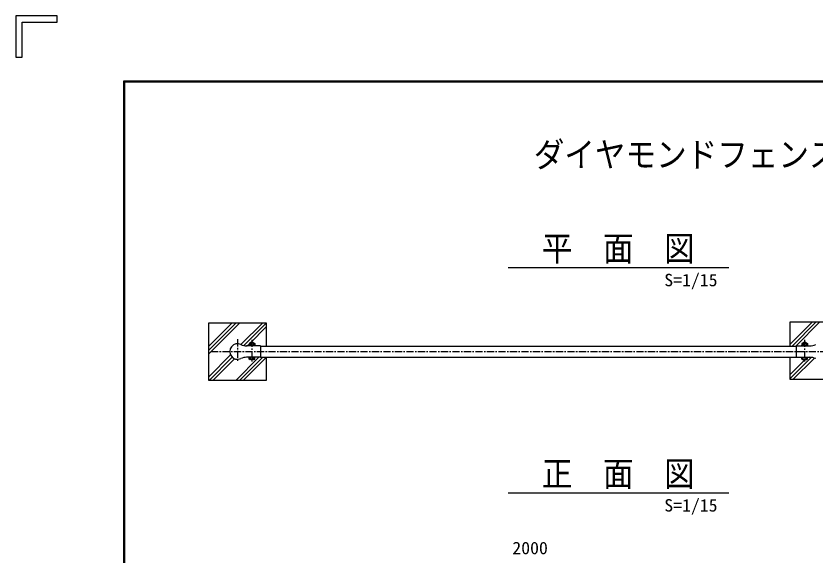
# Model space of a CAD drawing. Units: millimetres, scale not verified. Extents: x -4425 to 4425, y -3150 to 3150.
# Drawn here: x -4425 to -1645, y 1277 to 3150 of the extents above; entities that cross this region are included whole.
import ezdxf
from ezdxf.enums import TextEntityAlignment as Align

# ---------------------------------------------------------------- set-up
doc = ezdxf.new("R2010")
doc.units = ezdxf.units.MM
doc.header["$LTSCALE"] = 20
doc.linetypes.add('USER1', pattern=[2, 1.25, -0.25, 0.25, -0.25])
for name, color, linetype, lineweight in [('0-0_SUNPOU', 1, 'Continuous', 25), ('0-2_KOUZOU', 7, 'Continuous', 25), ('0-5_BUHIN', 7, 'Continuous', 25), ('0-6_BOLT', 3, 'Continuous', 25), ('0-7_KISO', 7, 'Continuous', 25), ('0-9_WAKU', 7, 'Continuous', 25), ('0-A_HATCH', 4, 'Continuous', 25)]:
    doc.layers.add(name, color=color, linetype=linetype, lineweight=lineweight)
doc.styles.add('ＭＳ ゴシック', font='')
doc.styles.get('ＭＳ ゴシック').set_extended_font_data('MS Gothic')

msp = doc.modelspace()

# ---------------------------------------------------------------- linework, layer by layer
at = {"layer": '0-0_SUNPOU'}
for p, q in [((-2711.99, 2275.85), (-1944.54, 2275.85)), ((-2711.99, 1492.72), (-1944.54, 1492.72))]:
    msp.add_line(p, q, dxfattribs=at)
at = {"layer": '0-2_KOUZOU', "color": 1, "linetype": 'USER1'}
msp.add_line((-3654.06, 2026.61), (-3654.06, 1947.32), dxfattribs=at)
at = {"layer": '0-2_KOUZOU'}
for p, q in [((-3574.06, 2002.86), (-1711.06, 2002.86)), ((-3574.06, 1964.86), (-1711.06, 1964.86))]:
    msp.add_line(p, q, dxfattribs=at)
at = {"layer": '0-5_BUHIN'}
for p, q in [((-3574.06, 2003.61), (-3622.64, 2003.61)), ((-3574.06, 2003.61), (-3574.06, 1964.11)), ((-1711.06, 2003.61), (-1711.06, 1964.11)), ((-1711.06, 2003.61), (-1662.48, 2003.61)), ((-3574.06, 1964.11), (-3622.64, 1964.11)), ((-1711.06, 1964.11), (-1662.48, 1964.11))]:
    msp.add_line(p, q, dxfattribs=at)
at = {"layer": '0-5_BUHIN', "color": 1, "linetype": 'USER1'}
for p, q in [((-3604.06, 2024.77), (-3604.06, 1946.63)), ((-1681.06, 2024.77), (-1681.06, 1946.63)), ((-3746.56, 1983.86), (-1006.14, 1983.86))]:
    msp.add_line(p, q, dxfattribs=at)
at = {"layer": '0-5_BUHIN'}
for centre, radius, start, end in [((-3654.06, 1983.86), 27, 64.66832, 294.24963), ((-3621.8, 2052.01), 48.4, 244.66832, 270), ((-1663.32, 2052.01), 48.4, 270, 295.33168), ((-3621.8, 1915.71), 48.4, 90, 115.33168), ((-1663.32, 1915.71), 48.4, 64.66832, 90)]:
    msp.add_arc(centre, radius, start, end, dxfattribs=at)
at = {"layer": '0-6_BOLT'}
for p, q in [((-3614.56, 2005.61), (-3614.56, 2003.61)), ((-3593.56, 2005.61), (-3614.56, 2005.61)), ((-3593.56, 2003.61), (-3614.56, 2003.61)), ((-3611.41, 2013.61), (-3613.86, 2012.19)), ((-3613.86, 2012.19), (-3613.86, 2005.61)), ((-3596.71, 2013.61), (-3611.41, 2013.61)), ((-3609.06, 2012.19), (-3609.06, 2005.61)), ((-3599.06, 2012.19), (-3599.06, 2005.61)), ((-3596.71, 2013.61), (-3594.26, 2012.19)), ((-3596.71, 2013.61), (-3594.26, 2012.19)), ((-3594.26, 2012.19), (-3594.26, 2005.61)), ((-3593.56, 2005.61), (-3593.56, 2003.61)), ((-1691.56, 2005.61), (-1670.56, 2005.61)), ((-1691.56, 2005.61), (-1691.56, 2003.61)), ((-1691.56, 2003.61), (-1670.56, 2003.61)), ((-1688.41, 2013.61), (-1690.86, 2012.19)), ((-1688.41, 2013.61), (-1690.86, 2012.19)), ((-1690.86, 2012.19), (-1690.86, 2005.61)), ((-1688.41, 2013.61), (-1673.71, 2013.61)), ((-1686.06, 2012.19), (-1686.06, 2005.61)), ((-1676.06, 2012.19), (-1676.06, 2005.61)), ((-1673.71, 2013.61), (-1671.26, 2012.19)), ((-1671.26, 2012.19), (-1671.26, 2005.61)), ((-1670.56, 2005.61), (-1670.56, 2003.61)), ((-3609.06, 1964.11), (-3609.06, 1963.61)), ((-3609.06, 1964.11), (-3609.06, 1963.61)), ((-3609.06, 1957.52), (-3609.06, 1964.11)), ((-3599.06, 1964.11), (-3599.06, 1963.61)), ((-3599.06, 1964.11), (-3599.06, 1963.61)), ((-3599.06, 1957.52), (-3599.06, 1964.11)), ((-1686.06, 1964.11), (-1686.06, 1963.61)), ((-1686.06, 1964.11), (-1686.06, 1963.61)), ((-1686.06, 1957.52), (-1686.06, 1964.11)), ((-1676.06, 1964.11), (-1676.06, 1963.61)), ((-1676.06, 1964.11), (-1676.06, 1963.61)), ((-1676.06, 1957.52), (-1676.06, 1964.11))]:
    msp.add_line(p, q, dxfattribs=at)
for points in [[(-3596.71, 2013.61), (-3611.41, 2013.61), (-3613.86, 2012.19)], [(-1688.41, 2013.61), (-1673.71, 2013.61), (-1671.26, 2012.19)], [(-3596.71, 1956.11), (-3611.41, 1956.11), (-3613.86, 1957.52), (-3613.86, 1964.11)], [(-3596.71, 1956.11), (-3594.26, 1957.52), (-3594.26, 1964.11)], [(-1688.41, 1956.11), (-1690.86, 1957.52), (-1690.86, 1964.11)], [(-1688.41, 1956.11), (-1673.71, 1956.11), (-1671.26, 1957.52), (-1671.26, 1964.11)]]:
    msp.add_lwpolyline(points, dxfattribs=at)
for centre, radius, start, end in [((-3611.28, 2011.16), 2.45, 24.94299, 92.968), ((-3611.28, 2011.16), 2.45, 24.94299, 92.968), ((-3604.06, 2006.33), 10, 46.67952, 133.32048), ((-3604.06, 2004.06), 9.54, 58.40741, 121.59259), ((-3604.06, 2004.06), 9.54, 58.40741, 121.59259), ((-3596.84, 2011.16), 2.45, 87.032, 155.05701), ((-3596.84, 2011.16), 2.45, 87.032, 155.05701), ((-1688.28, 2011.16), 2.45, 24.94299, 92.968), ((-1688.28, 2011.16), 2.45, 24.94299, 92.968), ((-1681.06, 2006.33), 10, 46.67952, 133.32048), ((-1681.06, 2004.06), 9.54, 58.40741, 121.59259), ((-1681.06, 2004.06), 9.54, 58.40741, 121.59259), ((-1673.84, 2011.16), 2.45, 87.032, 155.05701), ((-1673.84, 2011.16), 2.45, 87.032, 155.05701), ((-3611.28, 1958.56), 2.45, 267.032, 335.05701), ((-3604.06, 1965.65), 9.54, 238.40741, 301.59259), ((-3596.84, 1958.56), 2.45, 204.94299, 272.968), ((-1688.28, 1958.56), 2.45, 267.032, 335.05701), ((-1681.06, 1965.65), 9.54, 238.40741, 301.59259), ((-1673.84, 1958.56), 2.45, 204.94299, 272.968)]:
    msp.add_arc(centre, radius, start, end, dxfattribs=at)
at = {"layer": '0-7_KISO'}
for points in [[(-1731.06, 2002.86), (-1731.06, 2086.97), (-1531.06, 2086.97), (-1531.06, 2002.86)], [(-3554.06, 1964.86), (-3554.06, 1883.86), (-3754.06, 1883.86), (-3754.06, 2083.86), (-3554.06, 2083.86), (-3554.06, 2002.86)], [(-1531.06, 1964.86), (-1531.06, 1886.97), (-1731.06, 1886.97), (-1731.06, 1964.86)]]:
    msp.add_lwpolyline(points, dxfattribs=at)
at = {"layer": '0-9_WAKU'}
for p, q in [((-4281.63, 3150.24), (-4424.88, 3150.24)), ((-4403.4, 3006.99), (-4403.4, 3128.75)), ((-4047.88, 2923.24), (4198.12, 2923.24)), ((-4047.88, -2922.76), (-4047.88, 2923.24))]:
    msp.add_line(p, q, dxfattribs=at)
for points in [[(-4424.88, 3150.24), (-4424.88, 3006.99), (-4403.4, 3006.99)], [(-4403.4, 3128.75), (-4281.63, 3128.75), (-4281.63, 3150.24)], [(-4045.88, -2920.76), (-4045.88, 2921.24), (4196.12, 2921.24)]]:
    msp.add_lwpolyline(points, dxfattribs=at)
msp.add_lwpolyline([(-4049.88, 2925.24), (4200.12, 2925.24), (4200.12, -2924.76), (-4049.88, -2924.76)], close=True, dxfattribs=at)
at = {"layer": '0-A_HATCH'}
for p, q in [((-1731.06, 2010.1), (-1654.19, 2086.97)), ((-1725.04, 2002.86), (-1640.93, 2086.97)), ((-1711.04, 2003.61), (-1627.67, 2086.97)), ((-3754.06, 2081.9), (-3752.11, 2083.86)), ((-3754.06, 1975.84), (-3646.04, 2083.86)), ((-3754.06, 1989.1), (-3659.3, 2083.86)), ((-3754.06, 2002.35), (-3672.56, 2083.86)), ((-3642.2, 2008.14), (-3566.49, 2083.86)), ((-3632.21, 2004.88), (-3554.06, 2083.03)), ((-3610.22, 2013.61), (-3554.06, 2069.77)), ((-3620.22, 2003.61), (-3613.86, 2009.97)), ((-1711.79, 2002.86), (-1711.06, 2003.58)), ((-3754.06, 1896.29), (-3678.28, 1972.06)), ((-3753.23, 1883.86), (-3672.66, 1964.43)), ((-3739.97, 1883.86), (-3664.67, 1959.16)), ((-3660.42, 1883.86), (-3580.17, 1964.11)), ((-3647.17, 1883.86), (-3566.17, 1964.86)), ((-3633.91, 1883.86), (-3554.06, 1963.71)), ((-1731.06, 1890.78), (-1658.11, 1963.72)), ((-1731.06, 1904.03), (-1678.99, 1956.11)), ((-1721.61, 1886.97), (-1647.31, 1961.27)), ((-1671.26, 1963.83), (-1670.99, 1964.11)), ((-3554.36, 1883.86), (-3554.06, 1884.16))]:
    msp.add_line(p, q, dxfattribs=at)

# ---------------------------------------------------------------- texts
at = {"layer": '0-0_SUNPOU', "color": 7, "style": 'ＭＳ ゴシック', "width": 0.9}
for s, p in [('ダイヤモンドフェンス', (-2623.46, 2599.25)), ('平\u3000面\u3000図', (-2595.28, 2272.95)), ('正\u3000面\u3000図', (-2595.28, 1489.82))]:
    msp.add_text(s, height=86.66, dxfattribs=at).set_placement(p, align=Align.BOTTOM_LEFT)
at = {"layer": '0-0_SUNPOU', "color": 3, "style": 'ＭＳ ゴシック', "width": 1.05}
for s, p in [('S=1/15', (-2169.45, 2197.89)), ('S=1/15', (-2169.45, 1414.75)), ('2000', (-2698.06, 1266.47))]:
    msp.add_text(s, height=43.26, dxfattribs=at).set_placement(p, align=Align.BOTTOM_LEFT)

doc.saveas('drawing.dxf')
